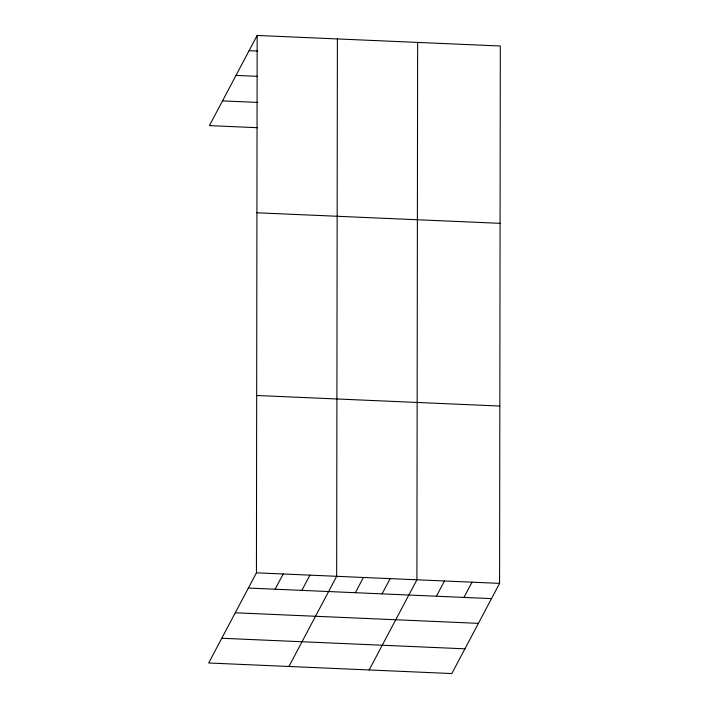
<?xml version="1.0" encoding="UTF-8"?>
<svg xmlns="http://www.w3.org/2000/svg" width="709" height="709" viewBox="0 0 709 709"><rect width="100%" height="100%" fill="white"/><g stroke="black" fill="none" stroke-linecap="round" stroke-linejoin="round"><path stroke-width="1.06" d="M256.436 572.828L257.163 35.45L500.315 46.005L499.588 583.374L451.837 673.55L208.685 662.995L256.436 572.828L499.588 583.374M337.395 38.933L336.669 576.311L288.926 666.478M417.636 42.416L416.91 579.794L369.167 669.961M257.163 35.45L209.412 125.626L257.562 127.709M275.11 589.223L283.183 573.989M301.857 590.384L309.93 575.15M355.351 592.706L363.416 577.472M382.098 593.867L390.163 578.633M436.407 596.225L444.472 580.99M463.961 597.421L472.026 582.186M249.089 50.685L257.651 51.057M236 75.411L257.394 76.342M222.511 100.891L257.819 102.424M256.924 212.789L500.067 223.335M256.676 395.489L499.827 406.044M248.363 588.062L491.514 598.618M235.273 612.789L478.424 623.344M221.784 638.268L464.936 648.824"/></g></svg>
